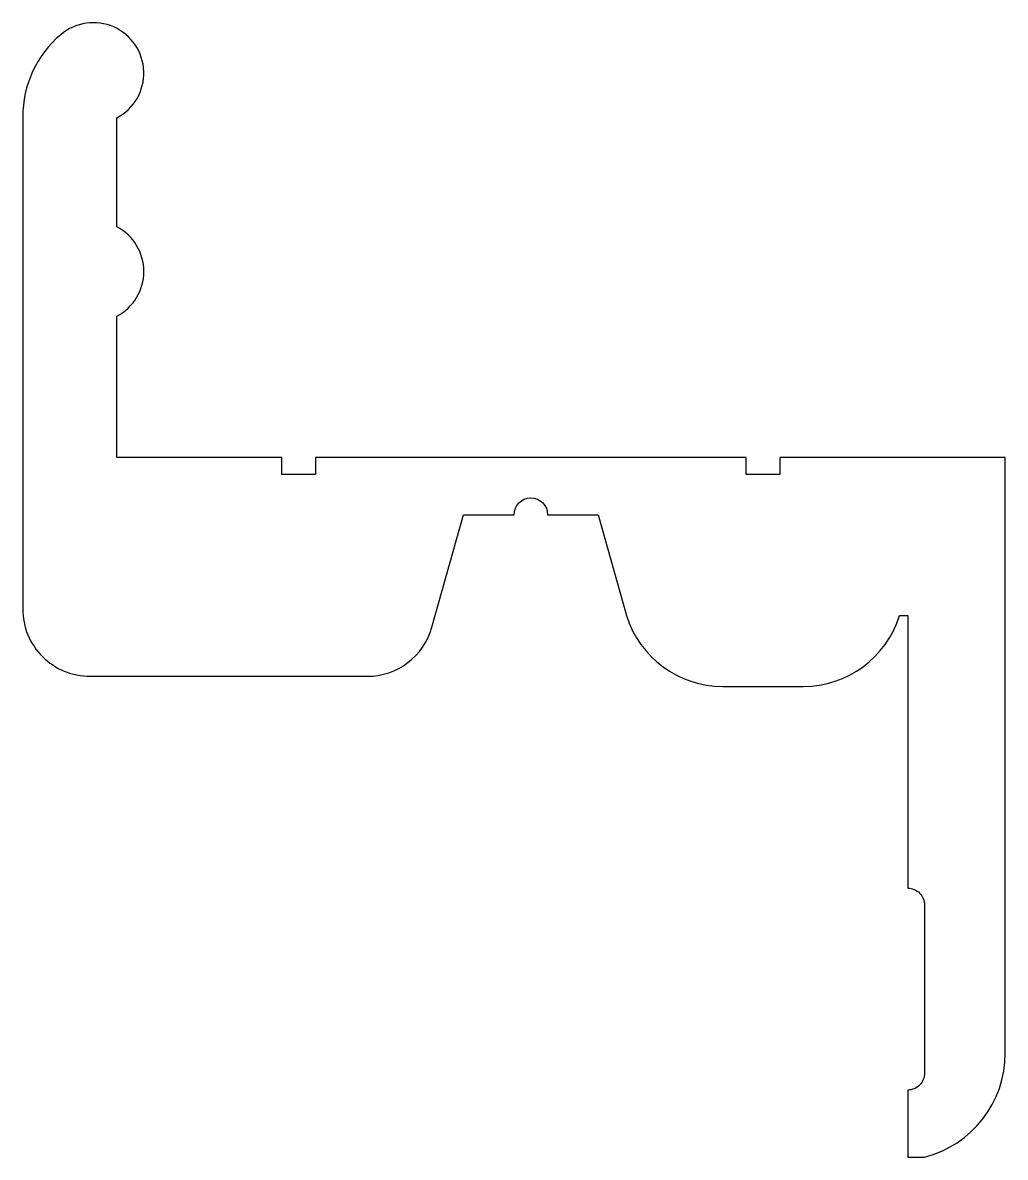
# Model space of a CAD drawing. Extents: x 140.7 to 169.9, y 202.6 to 236.4.
import ezdxf

# ---------------------------------------------------------------- set-up
doc = ezdxf.new("R2010")
doc.units = 0
doc.header["$LTSCALE"] = 15
doc.layers.get('0').update_dxf_attribs({"linetype": 'CONTINUOUS'})

msp = doc.modelspace()

# ---------------------------------------------------------------- linework, layer by layer
msp.add_lwpolyline([(167.46, 202.627, 0.341999), (169.86, 205.725), (169.86, 223.427), (163.16, 223.427), (163.16, 222.927), (162.16, 222.927), (162.16, 223.427), (149.36, 223.427), (149.36, 222.927), (148.36, 222.927), (148.36, 223.427), (143.46, 223.427), (143.46, 227.634, 0.603023), (143.46, 230.287), (143.46, 233.53, 1.115517), (141.789, 236, 0.220229), (140.66, 233.56), (140.66, 218.927, 0.414214), (142.66, 216.927), (150.895, 216.927, 0.336023), (152.82, 218.385), (153.76, 221.727), (155.26, 221.727, -1), (156.26, 221.727), (157.76, 221.727), (158.602, 218.732, 0.328039), (161.465, 216.627), (163.854, 216.627, 0.328039), (166.718, 218.732), (166.96, 218.732), (166.96, 210.627, -0.414214), (167.46, 210.127), (167.46, 205.127, -0.414214), (166.96, 204.627), (166.96, 202.627)], format="xyb", close=True)

doc.saveas('drawing.dxf')
